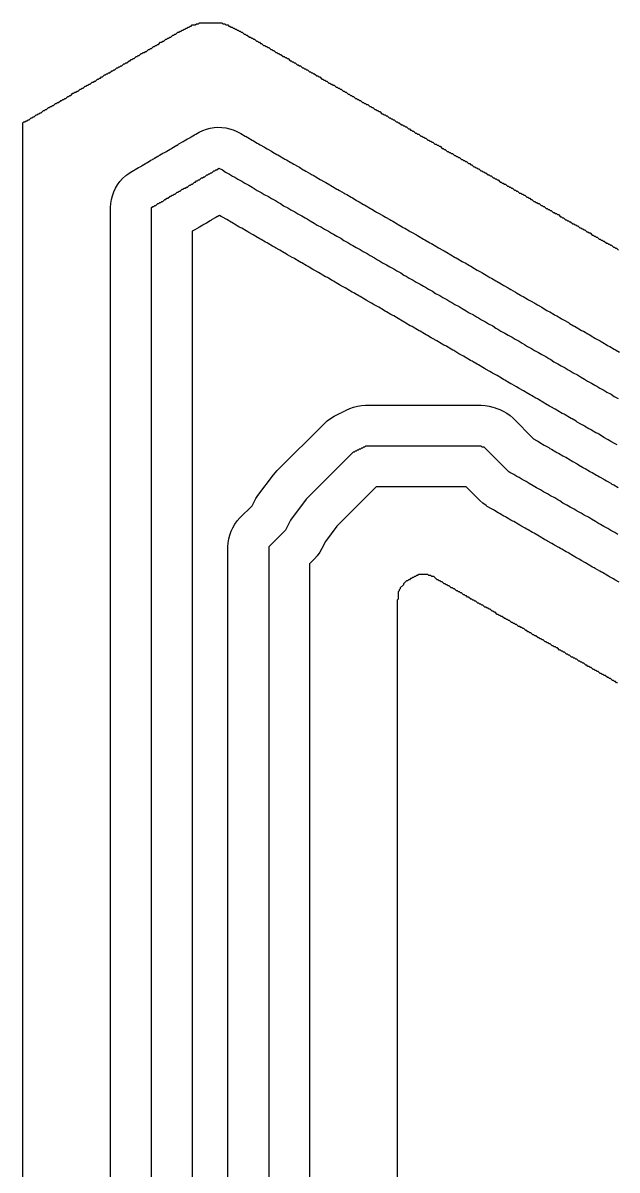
# Model space of a CAD drawing. Header units: millimetres. Extents: x 0 to 1730, y 0 to 225.
# Drawn here: x 79.7 to 138, y 112.5 to 225 of the extents above; entities that cross this region are included whole.
import ezdxf

# ---------------------------------------------------------------- set-up
doc = ezdxf.new("R2010")
doc.units = ezdxf.units.MM
for name, color, linetype in [('CENTERLINE', 1, 'Continuous'), ('GROOVE_8MM', 3, 'Continuous'), ('OUTLINE', 7, 'Continuous')]:
    doc.layers.add(name, color=color, linetype=linetype)

msp = doc.modelspace()

# ---------------------------------------------------------------- linework, layer by layer
at = {"layer": 'CENTERLINE'}
for points in [[(92.3, 206.9), (92.32, 206.9), (92.42, 207), (92.52, 207), (92.62, 207.1), (92.72, 207.1), (92.92, 207.3), (93.02, 207.3), (93.12, 207.4), (93.22, 207.4), (93.32, 207.5), (93.42, 207.5), (93.62, 207.7), (93.72, 207.7), (93.82, 207.8), (93.92, 207.8), (94.12, 208), (94.22, 208), (94.32, 208.1), (94.42, 208.1), (94.52, 208.2), (94.62, 208.2), (94.82, 208.4), (94.92, 208.4), (95.02, 208.5), (95.12, 208.5), (95.32, 208.7), (95.42, 208.7), (95.52, 208.8), (95.62, 208.8), (95.72, 208.9), (95.82, 208.9), (96.02, 209.1), (96.12, 209.1), (96.22, 209.2), (96.32, 209.2), (96.52, 209.4), (96.62, 209.4), (96.72, 209.5), (96.82, 209.5), (96.92, 209.6), (97.02, 209.6), (97.22, 209.8), (97.32, 209.8), (97.42, 209.9), (97.52, 209.9), (97.72, 210.1), (97.82, 210.1), (97.92, 210.2), (98.02, 210.2), (98.12, 210.3), (98.22, 210.3), (98.42, 210.5), (98.52, 210.5), (98.62, 210.6), (98.72, 210.6), (98.89, 210.77), (99.26, 210.58), (99.56, 210.38), (99.96, 210.18), (100.26, 209.98), (100.46, 209.88), (100.76, 209.68), (101.16, 209.48), (101.46, 209.28), (101.86, 209.08), (102.16, 208.88), (102.36, 208.78), (102.66, 208.58), (103.06, 208.38), (103.36, 208.18), (103.76, 207.98), (104.06, 207.78), (104.46, 207.58), (104.76, 207.38), (104.96, 207.28), (105.26, 207.08), (105.66, 206.88), (105.96, 206.68), (106.36, 206.48), (106.66, 206.28), (107.06, 206.08), (107.36, 205.88), (107.56, 205.78), (107.86, 205.58), (108.26, 205.38), (108.56, 205.18), (108.96, 204.98), (109.26, 204.78), (109.66, 204.58), (109.96, 204.38), (110.16, 204.28), (110.46, 204.08), (110.86, 203.88), (111.16, 203.68), (111.56, 203.48), (111.86, 203.28), (112.06, 203.18), (112.36, 202.98), (112.76, 202.78), (113.06, 202.58), (113.46, 202.38), (113.76, 202.18), (114.16, 201.98), (114.46, 201.78), (114.66, 201.68), (114.96, 201.48), (115.36, 201.28), (115.66, 201.08), (116.06, 200.88), (116.36, 200.68), (116.76, 200.48), (117.06, 200.28), (117.26, 200.18), (117.56, 199.98), (117.96, 199.78), (118.26, 199.58), (118.66, 199.38), (118.96, 199.18), (119.16, 199.08), (119.46, 198.88), (119.86, 198.68), (120.16, 198.48), (120.56, 198.28), (120.86, 198.08), (121.26, 197.88), (121.56, 197.68), (121.76, 197.58), (122.06, 197.38), (122.46, 197.18), (122.76, 196.98), (123.16, 196.78), (123.46, 196.58), (123.86, 196.38), (124.16, 196.18), (124.36, 196.08), (124.66, 195.88), (125.06, 195.68), (125.36, 195.48), (125.76, 195.28), (126.06, 195.08), (126.26, 194.98), (126.56, 194.78), (126.96, 194.58), (127.26, 194.38), (127.66, 194.18), (127.96, 193.98), (128.36, 193.78), (128.66, 193.58), (128.86, 193.48), (129.16, 193.28), (129.56, 193.08), (129.86, 192.88), (130.26, 192.68), (130.56, 192.48), (130.96, 192.28), (131.26, 192.08), (131.46, 191.98), (131.76, 191.78), (132.16, 191.58), (132.46, 191.38), (132.86, 191.18), (133.16, 190.98), (133.36, 190.88), (133.66, 190.68), (134.06, 190.48), (134.36, 190.28), (134.76, 190.08), (135.06, 189.88), (135.46, 189.68), (135.76, 189.48), (135.96, 189.38), (136.26, 189.18), (136.66, 188.98), (136.96, 188.78), (137.36, 188.58), (137.66, 188.38), (138.06, 188.18)], [(92.3, 17.19), (92.3, 206.9)], [(138.04, 174.82), (137.74, 175.02), (137.34, 175.22), (137.04, 175.42), (136.64, 175.62), (136.34, 175.82), (136.14, 175.92), (135.84, 176.12), (135.44, 176.32), (135.14, 176.52), (134.74, 176.72), (134.44, 176.92), (134.04, 177.12), (133.74, 177.32), (133.34, 177.52), (133.04, 177.72), (132.64, 177.92), (132.34, 178.12), (132.14, 178.22), (131.84, 178.42), (131.44, 178.62), (131.14, 178.82), (130.74, 179.02), (130.44, 179.22), (130.04, 179.42), (129.74, 179.62), (129.34, 179.82), (129.04, 180.02), (128.64, 180.22), (128.34, 180.42), (128.14, 180.52), (127.84, 180.72), (127.44, 180.92), (127.33, 180.99), (124.92, 183.4), (124.72, 183.4), (124.62, 183.5), (113.28, 183.5), (113.18, 183.4), (113.08, 183.4), (112.98, 183.3), (112.88, 183.3), (112.78, 183.2), (112.68, 183.2), (112.58, 183.1), (112.48, 183.1), (112.38, 183), (112.28, 183), (112.18, 182.9), (112.08, 182.9), (107.46, 178.28), (105.94, 176.25), (105.45, 175.26), (103.8, 173.62), (103.8, 83.88)]]:
    msp.add_lwpolyline(points, dxfattribs=at)
at = {"layer": 'GROOVE_8MM'}
for points in [[(88.3, 17.19), (88.3, 206.9), (88.32, 207.29), (88.37, 207.68), (88.47, 208.06), (88.6, 208.43), (88.6, 208.43), (88.77, 208.79), (88.97, 209.13), (89.21, 209.44), (89.47, 209.73), (89.76, 209.99), (89.82, 210.04), (89.88, 210.09), (90.2, 210.33), (90.53, 210.53), (90.62, 210.57), (90.7, 210.63), (91.03, 210.83), (91.19, 210.9), (91.23, 210.93), (91.32, 210.97), (91.4, 211.03), (91.73, 211.23), (91.82, 211.27), (91.9, 211.33), (92.23, 211.53), (92.39, 211.6), (92.43, 211.63), (92.52, 211.67), (92.6, 211.73), (92.93, 211.93), (93.02, 211.97), (93.1, 212.03), (93.43, 212.23), (93.59, 212.3), (93.63, 212.33), (93.72, 212.37), (93.8, 212.43), (94.13, 212.63), (94.22, 212.67), (94.3, 212.73), (94.63, 212.93), (94.79, 213), (94.83, 213.03), (94.92, 213.07), (95, 213.13), (95.33, 213.33), (95.42, 213.37), (95.5, 213.43), (95.83, 213.63), (95.99, 213.7), (96.03, 213.73), (96.12, 213.77), (96.2, 213.83), (96.53, 214.03), (96.64, 214.08), (96.65, 214.09), (96.98, 214.29), (97.33, 214.45), (97.69, 214.59), (98.06, 214.69), (98.44, 214.75), (98.82, 214.77), (99.2, 214.76), (99.59, 214.71), (99.96, 214.63), (100.32, 214.51), (100.68, 214.35), (101.05, 214.16), (101.48, 213.91), (101.58, 213.85), (101.75, 213.76), (102.18, 213.51), (102.3, 213.44), (102.68, 213.21), (102.78, 213.15), (102.95, 213.06), (103.38, 212.81), (103.48, 212.75), (103.65, 212.66), (104.08, 212.41), (104.2, 212.34), (104.58, 212.11), (104.68, 212.05), (104.85, 211.96), (105.28, 211.71), (105.38, 211.65), (105.55, 211.56), (105.98, 211.31), (106.08, 211.25), (106.25, 211.16), (106.68, 210.91), (106.8, 210.84), (107.18, 210.61), (107.28, 210.55), (107.45, 210.46), (107.88, 210.21), (107.98, 210.15), (108.15, 210.06), (108.58, 209.81), (108.68, 209.75), (108.85, 209.66), (109.28, 209.41), (109.4, 209.34), (109.78, 209.11), (109.88, 209.05), (110.05, 208.96), (110.48, 208.71), (110.58, 208.65), (110.75, 208.56), (111.18, 208.31), (111.28, 208.25), (111.45, 208.16), (111.88, 207.91), (112, 207.84), (112.38, 207.61), (112.48, 207.55), (112.65, 207.46), (113.08, 207.21), (113.18, 207.15), (113.35, 207.06), (113.78, 206.81), (113.9, 206.74), (114.28, 206.51), (114.38, 206.45), (114.55, 206.36), (114.98, 206.11), (115.08, 206.05), (115.25, 205.96), (115.68, 205.71), (115.78, 205.65), (115.95, 205.56), (116.38, 205.31), (116.5, 205.24), (116.88, 205.01), (116.98, 204.95), (117.15, 204.86), (117.58, 204.61), (117.68, 204.55), (117.85, 204.46), (118.28, 204.21), (118.38, 204.15), (118.55, 204.06), (118.98, 203.81), (119.1, 203.74), (119.48, 203.51), (119.58, 203.45), (119.75, 203.36), (120.18, 203.11), (120.28, 203.05), (120.45, 202.96), (120.88, 202.71), (121, 202.64), (121.38, 202.41), (121.48, 202.35), (121.65, 202.26), (122.08, 202.01), (122.18, 201.95), (122.35, 201.86), (122.78, 201.61), (122.88, 201.55), (123.05, 201.46), (123.48, 201.21), (123.6, 201.14), (123.98, 200.91), (124.08, 200.85), (124.25, 200.76), (124.68, 200.51), (124.78, 200.45), (124.95, 200.36), (125.38, 200.11), (125.48, 200.05), (125.65, 199.96), (126.08, 199.71), (126.2, 199.64), (126.58, 199.41), (126.68, 199.35), (126.85, 199.26), (127.28, 199.01), (127.38, 198.95), (127.55, 198.86), (127.98, 198.61), (128.1, 198.54), (128.48, 198.31), (128.58, 198.25), (128.75, 198.16), (129.18, 197.91), (129.28, 197.85), (129.45, 197.76), (129.88, 197.51), (129.98, 197.45), (130.15, 197.36), (130.58, 197.11), (130.7, 197.04), (131.08, 196.81), (131.18, 196.75), (131.35, 196.66), (131.78, 196.41), (131.88, 196.35), (132.05, 196.26), (132.48, 196.01), (132.58, 195.95), (132.75, 195.86), (133.18, 195.61), (133.3, 195.54), (133.68, 195.31), (133.78, 195.25), (133.95, 195.16), (134.38, 194.91), (134.48, 194.85), (134.65, 194.76), (135.08, 194.51), (135.2, 194.44), (135.58, 194.21), (135.68, 194.15), (135.85, 194.06), (136.28, 193.81), (136.38, 193.75), (136.55, 193.66), (136.98, 193.41), (137.08, 193.35), (137.25, 193.26), (137.68, 193.01), (137.8, 192.94), (138.18, 192.71)], [(137.95, 183.62), (137.78, 183.71), (137.35, 183.96), (137.25, 184.02), (137.08, 184.11), (136.65, 184.36), (136.53, 184.43), (136.15, 184.66), (136.05, 184.72), (135.88, 184.81), (135.45, 185.06), (135.35, 185.12), (135.18, 185.21), (134.75, 185.46), (134.65, 185.52), (134.48, 185.61), (134.05, 185.86), (133.93, 185.93), (133.55, 186.16), (133.45, 186.22), (133.28, 186.31), (132.85, 186.56), (132.75, 186.62), (132.58, 186.71), (132.15, 186.96), (132.05, 187.02), (131.88, 187.11), (131.45, 187.36), (131.33, 187.43), (130.95, 187.66), (130.85, 187.72), (130.68, 187.81), (130.25, 188.06), (130.15, 188.12), (129.98, 188.21), (129.55, 188.46), (129.43, 188.53), (129.05, 188.76), (128.95, 188.82), (128.78, 188.91), (128.35, 189.16), (128.25, 189.22), (128.08, 189.31), (127.65, 189.56), (127.55, 189.62), (127.38, 189.71), (126.95, 189.96), (126.83, 190.03), (126.45, 190.26), (126.35, 190.32), (126.18, 190.41), (125.75, 190.66), (125.65, 190.72), (125.48, 190.81), (125.05, 191.06), (124.95, 191.12), (124.78, 191.21), (124.35, 191.46), (124.23, 191.53), (123.85, 191.76), (123.75, 191.82), (123.58, 191.91), (123.15, 192.16), (123.05, 192.22), (122.88, 192.31), (122.45, 192.56), (122.33, 192.63), (121.95, 192.86), (121.85, 192.92), (121.68, 193.01), (121.25, 193.26), (121.15, 193.32), (120.98, 193.41), (120.55, 193.66), (120.45, 193.72), (120.28, 193.81), (119.85, 194.06), (119.73, 194.13), (119.35, 194.36), (119.25, 194.42), (119.08, 194.51), (118.65, 194.76), (118.55, 194.82), (118.38, 194.91), (117.95, 195.16), (117.85, 195.22), (117.68, 195.31), (117.25, 195.56), (117.13, 195.63), (116.75, 195.86), (116.65, 195.92), (116.48, 196.01), (116.05, 196.26), (115.95, 196.32), (115.78, 196.41), (115.35, 196.66), (115.23, 196.73), (114.85, 196.96), (114.75, 197.02), (114.58, 197.11), (114.15, 197.36), (114.05, 197.42), (113.88, 197.51), (113.45, 197.76), (113.35, 197.82), (113.18, 197.91), (112.75, 198.16), (112.63, 198.23), (112.25, 198.46), (112.15, 198.52), (111.98, 198.61), (111.55, 198.86), (111.45, 198.92), (111.28, 199.01), (110.85, 199.26), (110.75, 199.32), (110.58, 199.41), (110.15, 199.66), (110.03, 199.73), (109.65, 199.96), (109.55, 200.02), (109.38, 200.11), (108.95, 200.36), (108.85, 200.42), (108.68, 200.51), (108.25, 200.76), (108.13, 200.83), (107.75, 201.06), (107.65, 201.12), (107.48, 201.21), (107.05, 201.46), (106.95, 201.52), (106.78, 201.61), (106.35, 201.86), (106.25, 201.92), (106.08, 202.01), (105.65, 202.26), (105.53, 202.33), (105.15, 202.56), (105.05, 202.62), (104.88, 202.71), (104.45, 202.96), (104.35, 203.02), (104.18, 203.11), (103.75, 203.36), (103.65, 203.42), (103.48, 203.51), (103.05, 203.76), (102.93, 203.83), (102.55, 204.06), (102.45, 204.12), (102.28, 204.21), (101.85, 204.46), (101.75, 204.52), (101.58, 204.61), (101.15, 204.86), (101.05, 204.92), (100.88, 205.01), (100.45, 205.26), (100.33, 205.33), (99.95, 205.56), (99.85, 205.62), (99.68, 205.71), (99.25, 205.96), (99.15, 206.02), (98.98, 206.11), (98.97, 206.11), (98.9, 206.08), (98.75, 206), (98.7, 205.98), (98.62, 205.93), (98.54, 205.88), (98.2, 205.68), (98.12, 205.63), (98.04, 205.58), (97.7, 205.38), (97.55, 205.3), (97.5, 205.28), (97.42, 205.23), (97.34, 205.18), (97, 204.98), (96.92, 204.93), (96.84, 204.88), (96.5, 204.68), (96.35, 204.6), (96.3, 204.58), (96.3, 204.57), (96.3, 19.51)], [(99.8, 83.88), (99.8, 173.62), (99.82, 174.01), (99.88, 174.4), (99.97, 174.78), (100.11, 175.15), (100.27, 175.5), (100.48, 175.84), (100.71, 176.16), (100.97, 176.45), (102.16, 177.63), (102.36, 178.04), (102.54, 178.35), (102.74, 178.65), (104.26, 180.68), (104.63, 181.1), (109.25, 185.73), (109.54, 185.99), (109.86, 186.22), (110.2, 186.43), (110.35, 186.5), (110.4, 186.53), (110.55, 186.6), (110.6, 186.63), (110.75, 186.7), (110.8, 186.73), (110.95, 186.8), (111, 186.83), (111.15, 186.9), (111.2, 186.93), (111.35, 187), (111.4, 187.03), (111.75, 187.19), (112.12, 187.33), (112.5, 187.42), (112.89, 187.48), (113.28, 187.5), (124.62, 187.5), (125.01, 187.48), (125.4, 187.42), (125.78, 187.33), (126.01, 187.24), (126.08, 187.23), (126.45, 187.09), (126.8, 186.93), (127.14, 186.72), (127.46, 186.49), (127.75, 186.23), (129.75, 184.22), (130.05, 184.05), (130.17, 183.97), (130.55, 183.75), (130.65, 183.68), (130.82, 183.6), (131.25, 183.35), (131.35, 183.28), (131.52, 183.2), (131.95, 182.95), (132.05, 182.88), (132.22, 182.8), (132.65, 182.55), (132.75, 182.48), (132.92, 182.4), (133.35, 182.15), (133.45, 182.08), (133.62, 182), (134.05, 181.75), (134.17, 181.67), (134.55, 181.45), (134.65, 181.38), (134.82, 181.3), (135.25, 181.05), (135.35, 180.98), (135.52, 180.9), (135.95, 180.65), (136.05, 180.58), (136.22, 180.5), (136.65, 180.25), (136.75, 180.18), (136.92, 180.1), (137.35, 179.85), (137.45, 179.78), (137.62, 179.7), (138.05, 179.45)], [(138.15, 170.14), (137.72, 170.39), (137.6, 170.47), (137.22, 170.69), (137.12, 170.75), (136.95, 170.84), (136.52, 171.09), (136.42, 171.15), (136.25, 171.24), (135.82, 171.49), (135.72, 171.55), (135.55, 171.64), (135.12, 171.89), (135.02, 171.95), (134.85, 172.04), (134.42, 172.29), (134.3, 172.37), (133.92, 172.59), (133.82, 172.65), (133.65, 172.74), (133.22, 172.99), (133.12, 173.05), (132.95, 173.14), (132.52, 173.39), (132.42, 173.45), (132.25, 173.54), (131.82, 173.79), (131.72, 173.85), (131.55, 173.94), (131.12, 174.19), (131.02, 174.25), (130.85, 174.34), (130.42, 174.59), (130.3, 174.67), (129.92, 174.89), (129.82, 174.95), (129.65, 175.04), (129.22, 175.29), (129.12, 175.35), (128.95, 175.44), (128.52, 175.69), (128.42, 175.75), (128.25, 175.84), (127.82, 176.09), (127.72, 176.15), (127.55, 176.24), (127.12, 176.49), (127.02, 176.55), (126.85, 176.64), (126.42, 176.89), (126.3, 176.97), (125.92, 177.19), (125.82, 177.25), (125.65, 177.34), (125.22, 177.59), (125.11, 177.66), (124.79, 177.9), (124.5, 178.16), (123.16, 179.5), (114.34, 179.5), (110.49, 175.65), (109.36, 174.14), (109.02, 173.47), (108.81, 173.1), (108.56, 172.75), (108.27, 172.43), (107.8, 171.96), (107.8, 84.66)]]:
    msp.add_lwpolyline(points, dxfattribs=at)
at = {"layer": 'OUTLINE'}
for points in [[(79.7, 9.9), (79.7, 215.2), (79.8, 215.3), (79.9, 215.3), (80, 215.4), (80.1, 215.4), (80.2, 215.5), (80.3, 215.5), (80.5, 215.7), (80.6, 215.7), (80.7, 215.8), (80.8, 215.8), (81, 216), (81.1, 216), (81.2, 216.1), (81.3, 216.1), (81.4, 216.2), (81.5, 216.2), (81.7, 216.4), (81.8, 216.4), (81.9, 216.5), (82, 216.5), (82.2, 216.7), (82.3, 216.7), (82.4, 216.8), (82.5, 216.8), (82.6, 216.9), (82.7, 216.9), (82.9, 217.1), (83, 217.1), (83.1, 217.2), (83.2, 217.2), (83.4, 217.4), (83.5, 217.4), (83.6, 217.5), (83.7, 217.5), (83.8, 217.6), (83.9, 217.6), (84.1, 217.8), (84.2, 217.8), (84.3, 217.9), (84.4, 217.9), (84.6, 218.1), (84.7, 218.1), (84.8, 218.2), (84.9, 218.2), (85, 218.3), (85.1, 218.3), (85.3, 218.5), (85.4, 218.5), (85.5, 218.6), (85.6, 218.6), (85.8, 218.8), (85.9, 218.8), (86, 218.9), (86.1, 218.9), (86.2, 219), (86.3, 219), (86.5, 219.2), (86.6, 219.2), (86.7, 219.3), (86.8, 219.3), (87, 219.5), (87.1, 219.5), (87.2, 219.6), (87.3, 219.6), (87.4, 219.7), (87.5, 219.7), (87.7, 219.9), (87.8, 219.9), (87.9, 220), (88, 220), (88.1, 220.1), (88.2, 220.1), (88.4, 220.3), (88.5, 220.3), (88.6, 220.4), (88.7, 220.4), (88.9, 220.6), (89, 220.6), (89.1, 220.7), (89.2, 220.7), (89.3, 220.8), (89.4, 220.8), (89.6, 221), (89.7, 221), (89.8, 221.1), (89.9, 221.1), (90.1, 221.3), (90.2, 221.3), (90.3, 221.4), (90.4, 221.4), (90.5, 221.5), (90.6, 221.5), (90.8, 221.7), (90.9, 221.7), (91, 221.8), (91.1, 221.8), (91.3, 222), (91.4, 222), (91.5, 222.1), (91.6, 222.1), (91.7, 222.2), (91.8, 222.2), (92, 222.4), (92.1, 222.4), (92.2, 222.5), (92.3, 222.5), (92.5, 222.7), (92.6, 222.7), (92.7, 222.8), (92.8, 222.8), (92.9, 222.9), (93, 222.9), (93.2, 223.1), (93.3, 223.1), (93.4, 223.2), (93.5, 223.2), (93.7, 223.4), (93.8, 223.4), (93.9, 223.5), (94, 223.5), (94.1, 223.6), (94.2, 223.6), (94.4, 223.8), (94.5, 223.8), (94.6, 223.9), (94.7, 223.9), (94.9, 224.1), (95, 224.1), (95.1, 224.2), (95.2, 224.2), (95.3, 224.3), (95.4, 224.3), (95.5, 224.4), (95.6, 224.4), (95.7, 224.5), (95.8, 224.5), (95.9, 224.6), (96, 224.6), (96.1, 224.7), (96.2, 224.7), (96.3, 224.8), (96.6, 224.8), (96.7, 224.9), (96.9, 224.9), (97, 225), (99.2, 225), (99.3, 224.9), (99.5, 224.9), (99.5, 224.9), (99.6, 224.8), (99.8, 224.8), (99.9, 224.7), (100, 224.7), (100.1, 224.6), (100.2, 224.6), (100.3, 224.5), (100.4, 224.5), (100.5, 224.4), (100.6, 224.4), (100.7, 224.3), (100.8, 224.3), (100.9, 224.2), (101, 224.2), (101.1, 224.1), (101.2, 224.1), (101.4, 223.9), (101.5, 223.9), (101.6, 223.8), (101.7, 223.8), (101.9, 223.6), (102, 223.6), (102.1, 223.5), (102.2, 223.5), (102.3, 223.4), (102.4, 223.4), (102.6, 223.2), (102.7, 223.2), (102.8, 223.1), (102.9, 223.1), (103, 223), (103.1, 223), (103.3, 222.8), (103.4, 222.8), (103.5, 222.7), (103.6, 222.7), (103.7, 222.6), (103.8, 222.6), (104, 222.4), (104.1, 222.4), (104.2, 222.3), (104.3, 222.3), (104.5, 222.1), (104.6, 222.1), (104.7, 222), (104.8, 222), (104.9, 221.9), (105, 221.9), (105.2, 221.7), (105.3, 221.7), (105.4, 221.6), (105.5, 221.6), (105.6, 221.5), (105.7, 221.5), (105.9, 221.3), (106, 221.3), (106.1, 221.2), (106.2, 221.2), (106.3, 221.1), (106.4, 221.1), (106.6, 220.9), (106.7, 220.9), (106.8, 220.8), (106.9, 220.8), (107.1, 220.6), (107.2, 220.6), (107.3, 220.5), (107.4, 220.5), (107.5, 220.4), (107.6, 220.4), (107.8, 220.2), (107.9, 220.2), (108, 220.1), (108.1, 220.1), (108.2, 220), (108.3, 220), (108.5, 219.8), (108.6, 219.8), (108.7, 219.7), (108.8, 219.7), (109, 219.5), (109.1, 219.5), (109.2, 219.4), (109.3, 219.4), (109.4, 219.3), (109.5, 219.3), (109.7, 219.1), (109.8, 219.1), (109.9, 219), (110, 219), (110.1, 218.9), (110.2, 218.9), (110.4, 218.7), (110.5, 218.7), (110.6, 218.6), (110.7, 218.6), (110.8, 218.5), (110.9, 218.5), (111.1, 218.3), (111.2, 218.3), (111.3, 218.2), (111.4, 218.2), (111.6, 218), (111.7, 218), (111.8, 217.9), (111.9, 217.9), (112, 217.8), (112.1, 217.8), (112.3, 217.6), (112.4, 217.6), (112.5, 217.5), (112.6, 217.5), (112.7, 217.4), (112.8, 217.4), (113, 217.2), (113.1, 217.2), (113.2, 217.1), (113.3, 217.1), (113.4, 217), (113.5, 217), (113.7, 216.8), (113.8, 216.8), (113.9, 216.7), (114, 216.7), (114.2, 216.5), (114.3, 216.5), (114.4, 216.4), (114.5, 216.4), (114.6, 216.3), (114.7, 216.3), (114.9, 216.1), (115, 216.1), (115.1, 216), (115.2, 216), (115.3, 215.9), (115.4, 215.9), (115.6, 215.7), (115.7, 215.7), (115.8, 215.6), (115.9, 215.6), (116, 215.5), (116.1, 215.5), (116.3, 215.3), (116.4, 215.3), (116.5, 215.2), (116.6, 215.2), (116.8, 215), (116.9, 215), (117, 214.9), (117.1, 214.9), (117.2, 214.8), (117.3, 214.8), (117.5, 214.6), (117.6, 214.6), (117.7, 214.5), (117.8, 214.5), (117.9, 214.4), (118, 214.4), (118.2, 214.2), (118.3, 214.2), (118.4, 214.1), (118.5, 214.1), (118.7, 213.9), (118.8, 213.9), (118.9, 213.8), (119, 213.8), (119.1, 213.7), (119.2, 213.7), (119.4, 213.5), (119.5, 213.5), (119.6, 213.4), (119.7, 213.4), (119.8, 213.3), (119.9, 213.3), (120.1, 213.1), (120.2, 213.1), (120.3, 213), (120.4, 213), (120.5, 212.9), (120.6, 212.9), (120.8, 212.7), (120.9, 212.7), (121, 212.6), (121.1, 212.6), (121.3, 212.4), (121.4, 212.4), (121.5, 212.3), (121.6, 212.3), (121.7, 212.2), (121.8, 212.2), (122, 212), (122.1, 212), (122.2, 211.9), (122.3, 211.9), (122.4, 211.8), (122.5, 211.8), (122.7, 211.6), (122.8, 211.6), (122.9, 211.5), (123, 211.5), (123.1, 211.4), (123.2, 211.4), (123.4, 211.2), (123.5, 211.2), (123.6, 211.1), (123.7, 211.1), (123.9, 210.9), (124, 210.9), (124.1, 210.8), (124.2, 210.8), (124.3, 210.7), (124.4, 210.7), (124.6, 210.5), (124.7, 210.5), (124.8, 210.4), (124.9, 210.4), (125, 210.3), (125.1, 210.3), (125.3, 210.1), (125.4, 210.1), (125.5, 210), (125.6, 210), (125.8, 209.8), (125.9, 209.8), (126, 209.7), (126.1, 209.7), (126.2, 209.6), (126.3, 209.6), (126.5, 209.4), (126.6, 209.4), (126.7, 209.3), (126.8, 209.3), (126.9, 209.2), (127, 209.2), (127.2, 209), (127.3, 209), (127.4, 208.9), (127.5, 208.9), (127.6, 208.8), (127.7, 208.8), (127.9, 208.6), (128, 208.6), (128.1, 208.5), (128.2, 208.5), (128.4, 208.3), (128.5, 208.3), (128.6, 208.2), (128.7, 208.2), (128.8, 208.1), (128.9, 208.1), (129.1, 207.9), (129.2, 207.9), (129.3, 207.8), (129.4, 207.8), (129.5, 207.7), (129.6, 207.7), (129.8, 207.5), (129.9, 207.5), (130, 207.4), (130.1, 207.4), (130.2, 207.3), (130.3, 207.3), (130.5, 207.1), (130.6, 207.1), (130.7, 207), (130.8, 207), (131, 206.8), (131.1, 206.8), (131.2, 206.7), (131.3, 206.7), (131.4, 206.6), (131.5, 206.6), (131.7, 206.4), (131.8, 206.4), (131.9, 206.3), (132, 206.3), (132.1, 206.2), (132.2, 206.2), (132.4, 206), (132.5, 206), (132.6, 205.9), (132.7, 205.9), (132.9, 205.7), (133, 205.7), (133.1, 205.6), (133.2, 205.6), (133.3, 205.5), (133.4, 205.5), (133.6, 205.3), (133.7, 205.3), (133.8, 205.2), (133.9, 205.2), (134, 205.1), (134.1, 205.1), (134.3, 204.9), (134.4, 204.9), (134.5, 204.8), (134.6, 204.8), (134.7, 204.7), (134.8, 204.7), (135, 204.5), (135.1, 204.5), (135.2, 204.4), (135.3, 204.4), (135.5, 204.2), (135.6, 204.2), (135.7, 204.1), (135.8, 204.1), (135.9, 204), (136, 204), (136.2, 203.8), (136.3, 203.8), (136.4, 203.7), (136.5, 203.7), (136.6, 203.6), (136.7, 203.6), (136.9, 203.4), (137, 203.4), (137.1, 203.3), (137.2, 203.3), (137.3, 203.2), (137.4, 203.2), (137.6, 203), (137.7, 203), (137.8, 202.9), (137.9, 202.9), (138.1, 202.7)], [(138, 160.3), (137.9, 160.3), (137.8, 160.4), (137.7, 160.4), (137.6, 160.5), (137.5, 160.5), (137.3, 160.7), (137.2, 160.7), (137.1, 160.8), (137, 160.8), (136.8, 161), (136.7, 161), (136.6, 161.1), (136.5, 161.1), (136.4, 161.2), (136.3, 161.2), (136.1, 161.4), (136, 161.4), (135.9, 161.5), (135.8, 161.5), (135.7, 161.6), (135.6, 161.6), (135.4, 161.8), (135.3, 161.8), (135.2, 161.9), (135.1, 161.9), (135, 162), (134.9, 162), (134.7, 162.2), (134.6, 162.2), (134.5, 162.3), (134.4, 162.3), (134.3, 162.4), (134.2, 162.4), (134, 162.6), (133.9, 162.6), (133.8, 162.7), (133.7, 162.7), (133.6, 162.8), (133.5, 162.8), (133.3, 163), (133.2, 163), (133.1, 163.1), (133, 163.1), (132.8, 163.3), (132.7, 163.3), (132.6, 163.4), (132.5, 163.4), (132.4, 163.5), (132.3, 163.5), (132.1, 163.7), (132, 163.7), (131.9, 163.8), (131.8, 163.8), (131.7, 163.9), (131.6, 163.9), (131.4, 164.1), (131.3, 164.1), (131.2, 164.2), (131.1, 164.2), (131, 164.3), (130.9, 164.3), (130.7, 164.5), (130.6, 164.5), (130.5, 164.6), (130.4, 164.6), (130.3, 164.7), (130.2, 164.7), (130, 164.9), (129.9, 164.9), (129.8, 165), (129.7, 165), (129.5, 165.2), (129.4, 165.2), (129.3, 165.3), (129.2, 165.3), (129.1, 165.4), (129, 165.4), (128.8, 165.6), (128.7, 165.6), (128.6, 165.7), (128.5, 165.7), (128.4, 165.8), (128.3, 165.8), (128.1, 166), (128, 166), (127.9, 166.1), (127.8, 166.1), (127.7, 166.2), (127.6, 166.2), (127.4, 166.4), (127.3, 166.4), (127.2, 166.5), (127.1, 166.5), (127, 166.6), (126.9, 166.6), (126.7, 166.8), (126.6, 166.8), (126.5, 166.9), (126.4, 166.9), (126.3, 167), (126.2, 167), (126, 167.2), (125.9, 167.2), (125.8, 167.3), (125.7, 167.3), (125.5, 167.5), (125.4, 167.5), (125.3, 167.6), (125.2, 167.6), (125.1, 167.7), (125, 167.7), (124.8, 167.9), (124.7, 167.9), (124.6, 168), (124.5, 168), (124.4, 168.1), (124.3, 168.1), (124.1, 168.3), (124, 168.3), (123.9, 168.4), (123.8, 168.4), (123.7, 168.5), (123.6, 168.5), (123.4, 168.7), (123.3, 168.7), (123.2, 168.8), (123.1, 168.8), (123, 168.9), (122.9, 168.9), (122.7, 169.1), (122.6, 169.1), (122.5, 169.2), (122.4, 169.2), (122.3, 169.3), (122.2, 169.3), (122, 169.5), (121.9, 169.5), (121.8, 169.6), (121.7, 169.6), (121.5, 169.8), (121.4, 169.8), (121.3, 169.9), (121.2, 169.9), (121.1, 170), (121, 170), (120.8, 170.2), (120.7, 170.2), (120.6, 170.3), (120.5, 170.3), (120.4, 170.4), (120.3, 170.4), (120, 170.7), (119.8, 170.7), (119.7, 170.8), (119.5, 170.8), (119.4, 170.9), (118.5, 170.9), (118.4, 170.8), (118.3, 170.8), (118.2, 170.7), (118.1, 170.7), (118, 170.6), (117.9, 170.6), (117.8, 170.5), (117.7, 170.5), (117.6, 170.4), (117.5, 170.4), (117.4, 170.3), (117.3, 170.3), (117, 170), (117, 169.9), (116.7, 169.6), (116.7, 169.5), (116.6, 169.4), (116.6, 169.3), (116.5, 169.2), (116.5, 168.5), (116.4, 168.4), (116.4, 89.1)]]:
    msp.add_lwpolyline(points, dxfattribs=at)

doc.saveas('drawing.dxf')
